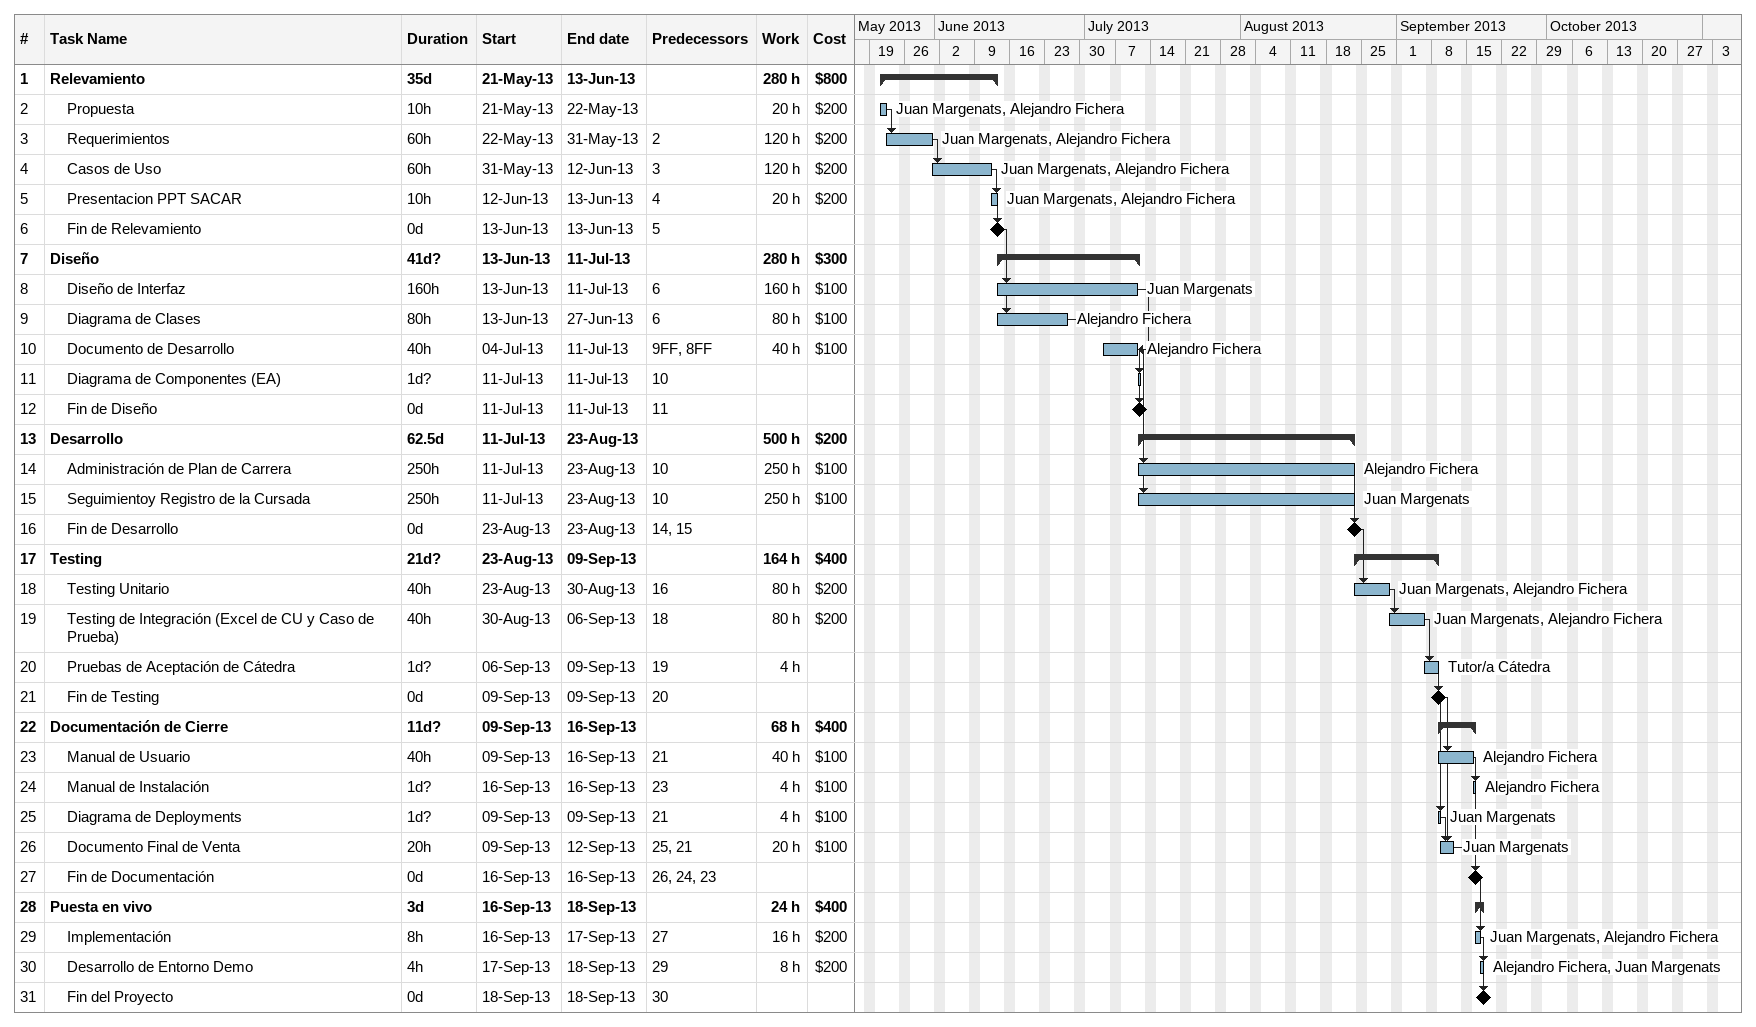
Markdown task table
| ID | Level | Task | Duration | Start | Finish | Predecessors | Resources | Work (h) | Cost ($) |
|---|---|---|---|---|---|---|---|---|---|
| 1 | 1 | **Relevamiento** | 35d | 2013-05-21 | 2013-06-13 |  |  | 280 | 800 |
| 2 | 2 | Propuesta | 10h | 2013-05-21 | 2013-05-22 |  | Juan Margenats, Alejandro Fichera | 20 | 200 |
| 3 | 2 | Requerimientos | 60h | 2013-05-22 | 2013-05-31 | 2 | Juan Margenats, Alejandro Fichera | 120 | 200 |
| 4 | 2 | Casos de Uso | 60h | 2013-05-31 | 2013-06-12 | 3 | Juan Margenats, Alejandro Fichera | 120 | 200 |
| 5 | 2 | Presentacion PPT SACAR | 10h | 2013-06-12 | 2013-06-13 | 4 | Juan Margenats, Alejandro Fichera | 20 | 200 |
| 6 | 2 | Fin de Relevamiento | 0d | 2013-06-13 | 2013-06-13 | 5 |  |  |  |
| 7 | 1 | **Diseño** | 41d? | 2013-06-13 | 2013-07-11 |  |  | 280 | 300 |
| 8 | 2 | Diseño de Interfaz | 160h | 2013-06-13 | 2013-07-11 | 6 | Juan Margenats | 160 | 100 |
| 9 | 2 | Diagrama de Clases | 80h | 2013-06-13 | 2013-06-27 | 6 | Alejandro Fichera | 80 | 100 |
| 10 | 2 | Documento de Desarrollo | 40h | 2013-07-04 | 2013-07-11 | 9FF, 8FF | Alejandro Fichera | 40 | 100 |
| 11 | 2 | Diagrama de Componentes (EA) | 1d? | 2013-07-11 | 2013-07-11 | 10 |  |  |  |
| 12 | 2 | Fin de Diseño | 0d | 2013-07-11 | 2013-07-11 | 11 |  |  |  |
| 13 | 1 | **Desarrollo** | 62.5d | 2013-07-11 | 2013-08-23 |  |  | 500 | 200 |
| 14 | 2 | Administración de Plan de Carrera | 250h | 2013-07-11 | 2013-08-23 | 10 | Alejandro Fichera | 250 | 100 |
| 15 | 2 | Seguimientoy Registro de la Cursada | 250h | 2013-07-11 | 2013-08-23 | 10 | Juan Margenats | 250 | 100 |
| 16 | 2 | Fin de Desarrollo | 0d | 2013-08-23 | 2013-08-23 | 14, 15 |  |  |  |
| 17 | 1 | **Testing** | 21d? | 2013-08-23 | 2013-09-09 |  |  | 164 | 400 |
| 18 | 2 | Testing Unitario | 40h | 2013-08-23 | 2013-08-30 | 16 | Juan Margenats, Alejandro Fichera | 80 | 200 |
| 19 | 2 | Testing de Integración (Excel de CU y Caso de Prueba) | 40h | 2013-08-30 | 2013-09-06 | 18 | Juan Margenats, Alejandro Fichera | 80 | 200 |
| 20 | 2 | Pruebas de Aceptación de Cátedra | 1d? | 2013-09-06 | 2013-09-09 | 19 | Tutor/a Cátedra | 4 |  |
| 21 | 2 | Fin de Testing | 0d | 2013-09-09 | 2013-09-09 | 20 |  |  |  |
| 22 | 1 | **Documentación de Cierre** | 11d? | 2013-09-09 | 2013-09-16 |  |  | 68 | 400 |
| 23 | 2 | Manual de Usuario | 40h | 2013-09-09 | 2013-09-16 | 21 | Alejandro Fichera | 40 | 100 |
| 24 | 2 | Manual de Instalación | 1d? | 2013-09-16 | 2013-09-16 | 23 | Alejandro Fichera | 4 | 100 |
| 25 | 2 | Diagrama de Deployments | 1d? | 2013-09-09 | 2013-09-09 | 21 | Juan Margenats | 4 | 100 |
| 26 | 2 | Documento Final de Venta | 20h | 2013-09-09 | 2013-09-12 | 25, 21 | Juan Margenats | 20 | 100 |
| 27 | 2 | Fin de Documentación | 0d | 2013-09-16 | 2013-09-16 | 26, 24, 23 |  |  |  |
| 28 | 1 | **Puesta en vivo** | 3d | 2013-09-16 | 2013-09-18 |  |  | 24 | 400 |
| 29 | 2 | Implementación | 8h | 2013-09-16 | 2013-09-17 | 27 | Juan Margenats, Alejandro Fichera | 16 | 200 |
| 30 | 2 | Desarrollo de Entorno Demo | 4h | 2013-09-17 | 2013-09-18 | 29 | Alejandro Fichera, Juan Margenats | 8 | 200 |
| 31 | 2 | Fin del Proyecto | 0d | 2013-09-18 | 2013-09-18 | 30 |  |  |  |
